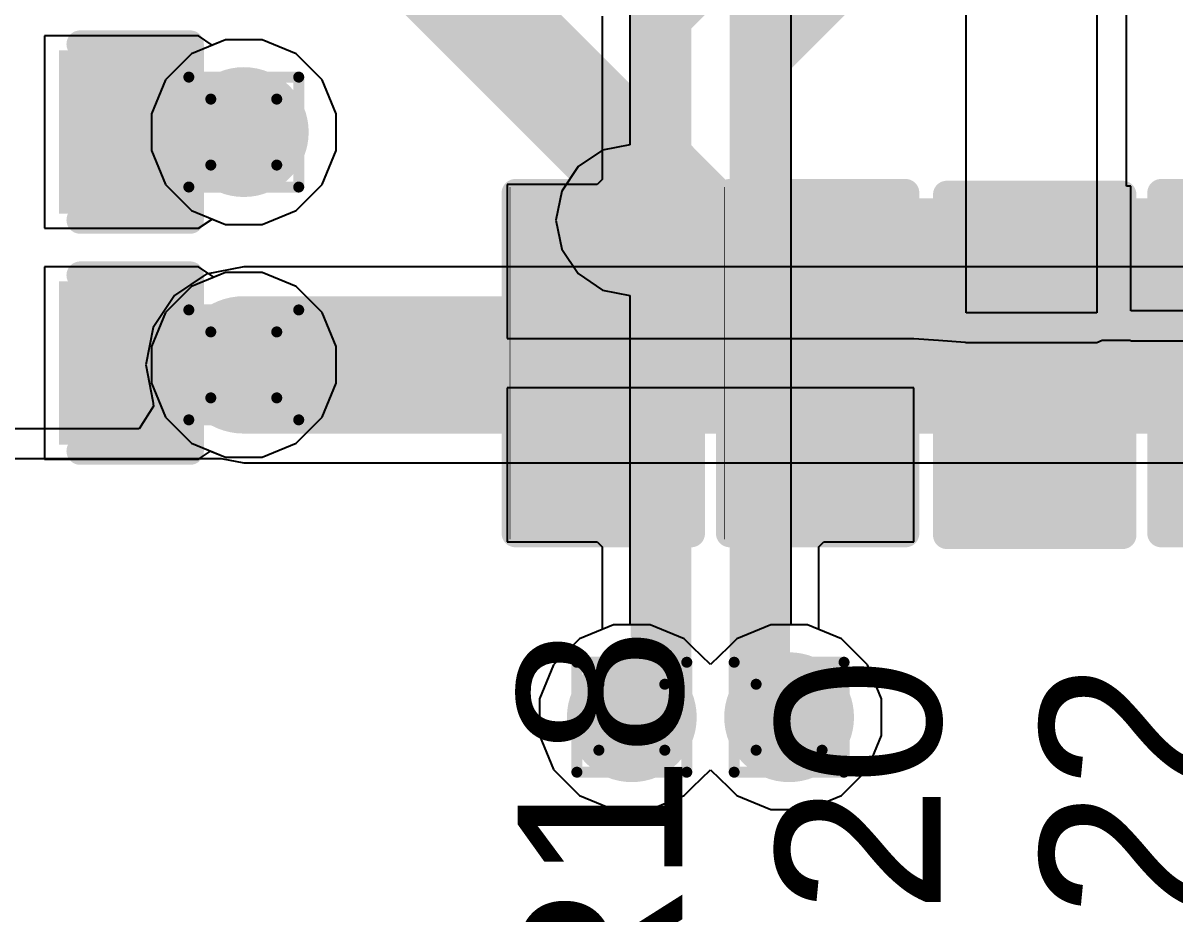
# Model space of a CAD drawing. Header units: inches. Extents: x -22 to 5433, y -13 to 5447.
# Drawn here: x 23.32 to 28.64, y 6.07 to 10.19 of the extents above; entities that cross this region are included whole.
import ezdxf

# ---------------------------------------------------------------- set-up
doc = ezdxf.new("R2010")
doc.units = ezdxf.units.IN
for name, color, linetype in [('Bottom Layer', 5, 'Continuous'), ('Drill Drawing', 1, 'Continuous'), ('Ground', 16, 'Continuous'), ('Power', 76, 'Continuous'), ('Top Layer', 1, 'Continuous'), ('Top Overlay', 2, 'Continuous'), ('Top Paste', 8, 'Continuous'), ('Top Solder', 216, 'Continuous'), ('Via Holes', 16, 'Continuous')]:
    doc.layers.add(name, color=color, linetype=linetype)
doc.styles.add('Arial', font='', dxfattribs={"height": 0.2})
doc.styles.get('Arial').set_extended_font_data('Arial')

msp = doc.modelspace()

# ---------------------------------------------------------------- hatches: boundary and pattern name
at = {"layer": 'Bottom Layer'}
h = msp.add_hatch(color=5, dxfattribs=at)
edge = h.paths.add_edge_path()
edge.add_arc((24.3401, 9.6838), 0.3, 0, 360)
h = msp.add_hatch(color=5, dxfattribs=at)
edge = h.paths.add_edge_path()
edge.add_arc((24.3401, 8.608), 0.3, 0, 360)
h = msp.add_hatch(color=5, dxfattribs=at)
edge = h.paths.add_edge_path()
edge.add_arc((26.1337, 6.9799), 0.3, 0, 360)
h = msp.add_hatch(color=5, dxfattribs=at)
edge = h.paths.add_edge_path()
edge.add_arc((26.8607, 6.9799), 0.3, 0, 360)
at = {"layer": 'Ground'}
h = msp.add_hatch(color=16, dxfattribs=at)
edge = h.paths.add_edge_path()
edge.add_arc((24.3401, 9.6838), 0.3, 0, 360)
h = msp.add_hatch(color=16, dxfattribs=at)
edge = h.paths.add_edge_path()
edge.add_arc((24.3401, 8.608), 0.3, 0, 360)
h = msp.add_hatch(color=16, dxfattribs=at)
edge = h.paths.add_edge_path()
edge.add_arc((26.1337, 6.9799), 0.3, 0, 360)
h = msp.add_hatch(color=16, dxfattribs=at)
edge = h.paths.add_edge_path()
edge.add_arc((26.8607, 6.9799), 0.3, 0, 360)
at = {"layer": 'Power'}
h = msp.add_hatch(color=76, dxfattribs=at)
edge = h.paths.add_edge_path()
edge.add_arc((24.3401, 9.6838), 0.3, 0, 360)
h = msp.add_hatch(color=76, dxfattribs=at)
edge = h.paths.add_edge_path()
edge.add_arc((24.3401, 8.608), 0.3, 0, 360)
h = msp.add_hatch(color=76, dxfattribs=at)
edge = h.paths.add_edge_path()
edge.add_arc((26.1337, 6.9799), 0.3, 0, 360)
h = msp.add_hatch(color=76, dxfattribs=at)
edge = h.paths.add_edge_path()
edge.add_arc((26.8607, 6.9799), 0.3, 0, 360)
at = {"layer": 'Top Layer'}
for points in [[(23.5459, 9.3663), (23.5459, 10.0013), (24.0031, 10.0013), (24.0031, 9.3663)], [(25.6844, 9.3146), (26.3194, 9.3146), (26.3194, 8.8574), (25.6844, 8.8574)], [(26.675, 9.3146), (27.31, 9.3146), (27.31, 8.8574), (26.675, 8.8574)], [(27.6784, 9.3065), (28.3134, 9.3065), (28.3134, 8.8493), (27.6784, 8.8493)], [(23.5459, 8.2986), (23.5459, 8.9336), (24.0031, 8.9336), (24.0031, 8.2986)], [(25.6844, 8.3748), (26.3194, 8.3748), (26.3194, 7.9176), (25.6844, 7.9176)], [(26.675, 8.3748), (27.31, 8.3748), (27.31, 7.9176), (26.675, 7.9176)], [(27.6784, 8.3667), (28.3134, 8.3667), (28.3134, 7.9095), (27.6784, 7.9095)]]:
    msp.add_hatch(color=1, dxfattribs=at).paths.add_polyline_path(points)
h = msp.add_hatch(color=1, dxfattribs=at)
edge = h.paths.add_edge_path()
edge.add_arc((24.3401, 9.6838), 0.3, 0, 360)
h = msp.add_hatch(color=1, dxfattribs=at)
edge = h.paths.add_edge_path()
edge.add_arc((24.3401, 8.608), 0.3, 0, 360)
h = msp.add_hatch(color=1, dxfattribs=at)
edge = h.paths.add_edge_path()
edge.add_arc((26.1337, 6.9799), 0.3, 0, 360)
h = msp.add_hatch(color=1, dxfattribs=at)
edge = h.paths.add_edge_path()
edge.add_arc((26.8607, 6.9799), 0.3, 0, 360)
at = {"layer": 'Top Paste'}
for points in [[(23.5459, 9.3663), (23.5459, 10.0013), (24.0031, 10.0013), (24.0031, 9.3663)], [(25.6844, 9.3146), (26.3194, 9.3146), (26.3194, 8.8574), (25.6844, 8.8574)], [(26.675, 9.3146), (27.31, 9.3146), (27.31, 8.8574), (26.675, 8.8574)], [(27.6784, 9.3065), (28.3134, 9.3065), (28.3134, 8.8493), (27.6784, 8.8493)], [(23.5459, 8.2986), (23.5459, 8.9336), (24.0031, 8.9336), (24.0031, 8.2986)], [(25.6844, 8.3748), (26.3194, 8.3748), (26.3194, 7.9176), (25.6844, 7.9176)], [(26.675, 8.3748), (27.31, 8.3748), (27.31, 7.9176), (26.675, 7.9176)], [(27.6784, 8.3667), (28.3134, 8.3667), (28.3134, 7.9095), (27.6784, 7.9095)]]:
    msp.add_hatch(color=8, dxfattribs=at).paths.add_polyline_path(points)
at = {"layer": 'Top Solder'}
for points in [[(23.4859, 9.3063), (23.4859, 10.0613), (24.0631, 10.0613), (24.0631, 9.3063)], [(28.6087, 9.3746), (29.3637, 9.3746), (29.3637, 8.7974), (28.6087, 8.7974)], [(25.6294, 9.3696), (26.3744, 9.3696), (26.3744, 8.8024), (25.6294, 8.8024)], [(26.62, 9.3696), (27.365, 9.3696), (27.365, 8.8024), (26.62, 8.8024)], [(27.6184, 9.3665), (28.3734, 9.3665), (28.3734, 8.7893), (27.6184, 8.7893)], [(23.4859, 8.2386), (23.4859, 8.9936), (24.0631, 8.9936), (24.0631, 8.2386)], [(25.6294, 8.4298), (26.3744, 8.4298), (26.3744, 7.8626), (25.6294, 7.8626)], [(26.62, 8.4298), (27.365, 8.4298), (27.365, 7.8626), (26.62, 7.8626)], [(27.6184, 8.4267), (28.3734, 8.4267), (28.3734, 7.8495), (27.6184, 7.8495)], [(28.6087, 8.4348), (29.3637, 8.4348), (29.3637, 7.8576), (28.6087, 7.8576)]]:
    msp.add_hatch(color=216, dxfattribs=at).paths.add_polyline_path(points)
at = {"layer": 'Via Holes'}
h = msp.add_hatch(color=7, dxfattribs=at)
edge = h.paths.add_edge_path()
edge.add_arc((24.3401, 9.6838), 0.15, 0, 360)
h = msp.add_hatch(color=7, dxfattribs=at)
edge = h.paths.add_edge_path()
edge.add_arc((24.3401, 8.608), 0.15, 0, 360)
h = msp.add_hatch(color=7, dxfattribs=at)
edge = h.paths.add_edge_path()
edge.add_arc((26.1337, 6.9799), 0.15, 0, 360)
h = msp.add_hatch(color=7, dxfattribs=at)
edge = h.paths.add_edge_path()
edge.add_arc((26.8607, 6.9799), 0.15, 0, 360)

# ---------------------------------------------------------------- linework, layer by layer
at = {"layer": 'Bottom Layer'}
for points in [[(24.866, 10.8061, 0.508, 0.508, 0), (26.548, 9.1241, 0.508, 0.508, 0)], [(26.548, 9.1241, 0.508, 0.508, 0), (29.493, 9.1241, 0.508, 0.508, 0)]]:
    msp.add_lwpolyline(points, format="xyseb", dxfattribs=at)
msp.add_lwpolyline([(26.421, 9.1241, 0.254, 0.254, 1), (26.675, 9.1241, 0.254, 0.254, 1)], format="xyseb", close=True, dxfattribs=at)
msp.add_lwpolyline([(26.421, 9.1241, 0.254, 0.254, 1), (26.675, 9.1241, 0.254, 0.254, 1)], format="xyseb", close=True, dxfattribs=at)
at = {"layer": 'Drill Drawing'}
for points in [[(24.0861, 9.9378, 0.0508, 0.0508, 0), (24.5941, 9.9378, 0.0508, 0.0508, 0)], [(24.0861, 9.4298, 0.0508, 0.0508, 0), (24.0861, 9.9378, 0.0508, 0.0508, 0)], [(24.5941, 9.4298, 0.0508, 0.0508, 0), (24.5941, 9.9378, 0.0508, 0.0508, 0)], [(24.1877, 9.8362, 0.0508, 0.0508, 0), (24.4925, 9.8362, 0.0508, 0.0508, 0)], [(24.1877, 9.5314, 0.0508, 0.0508, 0), (24.1877, 9.8362, 0.0508, 0.0508, 0)], [(24.4925, 9.5314, 0.0508, 0.0508, 0), (24.4925, 9.8362, 0.0508, 0.0508, 0)], [(24.1877, 9.5314, 0.0508, 0.0508, 0), (24.4925, 9.5314, 0.0508, 0.0508, 0)], [(24.0861, 9.4298, 0.0508, 0.0508, 0), (24.5941, 9.4298, 0.0508, 0.0508, 0)], [(24.0861, 8.862, 0.0508, 0.0508, 0), (24.5941, 8.862, 0.0508, 0.0508, 0)], [(24.0861, 8.354, 0.0508, 0.0508, 0), (24.0861, 8.862, 0.0508, 0.0508, 0)], [(24.5941, 8.354, 0.0508, 0.0508, 0), (24.5941, 8.862, 0.0508, 0.0508, 0)], [(24.1877, 8.7604, 0.0508, 0.0508, 0), (24.4925, 8.7604, 0.0508, 0.0508, 0)], [(24.1877, 8.4556, 0.0508, 0.0508, 0), (24.1877, 8.7604, 0.0508, 0.0508, 0)], [(24.4925, 8.4556, 0.0508, 0.0508, 0), (24.4925, 8.7604, 0.0508, 0.0508, 0)], [(24.1877, 8.4556, 0.0508, 0.0508, 0), (24.4925, 8.4556, 0.0508, 0.0508, 0)], [(24.0861, 8.354, 0.0508, 0.0508, 0), (24.5941, 8.354, 0.0508, 0.0508, 0)], [(25.8797, 7.2339, 0.0508, 0.0508, 0), (26.3877, 7.2339, 0.0508, 0.0508, 0)], [(25.8797, 6.7259, 0.0508, 0.0508, 0), (25.8797, 7.2339, 0.0508, 0.0508, 0)], [(26.3877, 6.7259, 0.0508, 0.0508, 0), (26.3877, 7.2339, 0.0508, 0.0508, 0)], [(26.6067, 7.2339, 0.0508, 0.0508, 0), (27.1147, 7.2339, 0.0508, 0.0508, 0)], [(26.6067, 6.7259, 0.0508, 0.0508, 0), (26.6067, 7.2339, 0.0508, 0.0508, 0)], [(27.1147, 6.7259, 0.0508, 0.0508, 0), (27.1147, 7.2339, 0.0508, 0.0508, 0)], [(25.9813, 7.1323, 0.0508, 0.0508, 0), (26.2861, 7.1323, 0.0508, 0.0508, 0)], [(25.9813, 6.8275, 0.0508, 0.0508, 0), (25.9813, 7.1323, 0.0508, 0.0508, 0)], [(26.2861, 6.8275, 0.0508, 0.0508, 0), (26.2861, 7.1323, 0.0508, 0.0508, 0)], [(26.7083, 7.1323, 0.0508, 0.0508, 0), (27.0131, 7.1323, 0.0508, 0.0508, 0)], [(26.7083, 6.8275, 0.0508, 0.0508, 0), (26.7083, 7.1323, 0.0508, 0.0508, 0)], [(27.0131, 6.8275, 0.0508, 0.0508, 0), (27.0131, 7.1323, 0.0508, 0.0508, 0)], [(25.9813, 6.8275, 0.0508, 0.0508, 0), (26.2861, 6.8275, 0.0508, 0.0508, 0)], [(26.7083, 6.8275, 0.0508, 0.0508, 0), (27.0131, 6.8275, 0.0508, 0.0508, 0)], [(25.8797, 6.7259, 0.0508, 0.0508, 0), (26.3877, 6.7259, 0.0508, 0.0508, 0)], [(26.6067, 6.7259, 0.0508, 0.0508, 0), (27.1147, 6.7259, 0.0508, 0.0508, 0)]]:
    msp.add_lwpolyline(points, format="xyseb", dxfattribs=at)
for points in [[(24.0734, 9.9378, 0.0254, 0.0254, 1), (24.0988, 9.9378, 0.0254, 0.0254, 1)], [(24.0734, 9.9378, 0.0254, 0.0254, 1), (24.0988, 9.9378, 0.0254, 0.0254, 1)], [(24.5814, 9.9378, 0.0254, 0.0254, 1), (24.6068, 9.9378, 0.0254, 0.0254, 1)], [(24.5814, 9.9378, 0.0254, 0.0254, 1), (24.6068, 9.9378, 0.0254, 0.0254, 1)], [(24.175, 9.8362, 0.0254, 0.0254, 1), (24.2004, 9.8362, 0.0254, 0.0254, 1)], [(24.175, 9.8362, 0.0254, 0.0254, 1), (24.2004, 9.8362, 0.0254, 0.0254, 1)], [(24.4798, 9.8362, 0.0254, 0.0254, 1), (24.5052, 9.8362, 0.0254, 0.0254, 1)], [(24.4798, 9.8362, 0.0254, 0.0254, 1), (24.5052, 9.8362, 0.0254, 0.0254, 1)], [(24.175, 9.5314, 0.0254, 0.0254, 1), (24.2004, 9.5314, 0.0254, 0.0254, 1)], [(24.175, 9.5314, 0.0254, 0.0254, 1), (24.2004, 9.5314, 0.0254, 0.0254, 1)], [(24.4798, 9.5314, 0.0254, 0.0254, 1), (24.5052, 9.5314, 0.0254, 0.0254, 1)], [(24.4798, 9.5314, 0.0254, 0.0254, 1), (24.5052, 9.5314, 0.0254, 0.0254, 1)], [(24.0734, 9.4298, 0.0254, 0.0254, 1), (24.0988, 9.4298, 0.0254, 0.0254, 1)], [(24.0734, 9.4298, 0.0254, 0.0254, 1), (24.0988, 9.4298, 0.0254, 0.0254, 1)], [(24.5814, 9.4298, 0.0254, 0.0254, 1), (24.6068, 9.4298, 0.0254, 0.0254, 1)], [(24.5814, 9.4298, 0.0254, 0.0254, 1), (24.6068, 9.4298, 0.0254, 0.0254, 1)], [(24.0734, 8.862, 0.0254, 0.0254, 1), (24.0988, 8.862, 0.0254, 0.0254, 1)], [(24.0734, 8.862, 0.0254, 0.0254, 1), (24.0988, 8.862, 0.0254, 0.0254, 1)], [(24.5814, 8.862, 0.0254, 0.0254, 1), (24.6068, 8.862, 0.0254, 0.0254, 1)], [(24.5814, 8.862, 0.0254, 0.0254, 1), (24.6068, 8.862, 0.0254, 0.0254, 1)], [(24.175, 8.7604, 0.0254, 0.0254, 1), (24.2004, 8.7604, 0.0254, 0.0254, 1)], [(24.175, 8.7604, 0.0254, 0.0254, 1), (24.2004, 8.7604, 0.0254, 0.0254, 1)], [(24.4798, 8.7604, 0.0254, 0.0254, 1), (24.5052, 8.7604, 0.0254, 0.0254, 1)], [(24.4798, 8.7604, 0.0254, 0.0254, 1), (24.5052, 8.7604, 0.0254, 0.0254, 1)], [(24.175, 8.4556, 0.0254, 0.0254, 1), (24.2004, 8.4556, 0.0254, 0.0254, 1)], [(24.175, 8.4556, 0.0254, 0.0254, 1), (24.2004, 8.4556, 0.0254, 0.0254, 1)], [(24.4798, 8.4556, 0.0254, 0.0254, 1), (24.5052, 8.4556, 0.0254, 0.0254, 1)], [(24.4798, 8.4556, 0.0254, 0.0254, 1), (24.5052, 8.4556, 0.0254, 0.0254, 1)], [(24.0734, 8.354, 0.0254, 0.0254, 1), (24.0988, 8.354, 0.0254, 0.0254, 1)], [(24.0734, 8.354, 0.0254, 0.0254, 1), (24.0988, 8.354, 0.0254, 0.0254, 1)], [(24.5814, 8.354, 0.0254, 0.0254, 1), (24.6068, 8.354, 0.0254, 0.0254, 1)], [(24.5814, 8.354, 0.0254, 0.0254, 1), (24.6068, 8.354, 0.0254, 0.0254, 1)], [(25.867, 7.2339, 0.0254, 0.0254, 1), (25.8924, 7.2339, 0.0254, 0.0254, 1)], [(25.867, 7.2339, 0.0254, 0.0254, 1), (25.8924, 7.2339, 0.0254, 0.0254, 1)], [(26.375, 7.2339, 0.0254, 0.0254, 1), (26.4004, 7.2339, 0.0254, 0.0254, 1)], [(26.375, 7.2339, 0.0254, 0.0254, 1), (26.4004, 7.2339, 0.0254, 0.0254, 1)], [(26.594, 7.2339, 0.0254, 0.0254, 1), (26.6194, 7.2339, 0.0254, 0.0254, 1)], [(26.594, 7.2339, 0.0254, 0.0254, 1), (26.6194, 7.2339, 0.0254, 0.0254, 1)], [(27.102, 7.2339, 0.0254, 0.0254, 1), (27.1274, 7.2339, 0.0254, 0.0254, 1)], [(27.102, 7.2339, 0.0254, 0.0254, 1), (27.1274, 7.2339, 0.0254, 0.0254, 1)], [(25.9686, 7.1323, 0.0254, 0.0254, 1), (25.994, 7.1323, 0.0254, 0.0254, 1)], [(25.9686, 7.1323, 0.0254, 0.0254, 1), (25.994, 7.1323, 0.0254, 0.0254, 1)], [(26.2734, 7.1323, 0.0254, 0.0254, 1), (26.2988, 7.1323, 0.0254, 0.0254, 1)], [(26.2734, 7.1323, 0.0254, 0.0254, 1), (26.2988, 7.1323, 0.0254, 0.0254, 1)], [(26.6956, 7.1323, 0.0254, 0.0254, 1), (26.721, 7.1323, 0.0254, 0.0254, 1)], [(26.6956, 7.1323, 0.0254, 0.0254, 1), (26.721, 7.1323, 0.0254, 0.0254, 1)], [(27.0004, 7.1323, 0.0254, 0.0254, 1), (27.0258, 7.1323, 0.0254, 0.0254, 1)], [(27.0004, 7.1323, 0.0254, 0.0254, 1), (27.0258, 7.1323, 0.0254, 0.0254, 1)], [(25.9686, 6.8275, 0.0254, 0.0254, 1), (25.994, 6.8275, 0.0254, 0.0254, 1)], [(25.9686, 6.8275, 0.0254, 0.0254, 1), (25.994, 6.8275, 0.0254, 0.0254, 1)], [(26.2734, 6.8275, 0.0254, 0.0254, 1), (26.2988, 6.8275, 0.0254, 0.0254, 1)], [(26.2734, 6.8275, 0.0254, 0.0254, 1), (26.2988, 6.8275, 0.0254, 0.0254, 1)], [(26.6956, 6.8275, 0.0254, 0.0254, 1), (26.721, 6.8275, 0.0254, 0.0254, 1)], [(26.6956, 6.8275, 0.0254, 0.0254, 1), (26.721, 6.8275, 0.0254, 0.0254, 1)], [(27.0004, 6.8275, 0.0254, 0.0254, 1), (27.0258, 6.8275, 0.0254, 0.0254, 1)], [(27.0004, 6.8275, 0.0254, 0.0254, 1), (27.0258, 6.8275, 0.0254, 0.0254, 1)], [(25.867, 6.7259, 0.0254, 0.0254, 1), (25.8924, 6.7259, 0.0254, 0.0254, 1)], [(25.867, 6.7259, 0.0254, 0.0254, 1), (25.8924, 6.7259, 0.0254, 0.0254, 1)], [(26.375, 6.7259, 0.0254, 0.0254, 1), (26.4004, 6.7259, 0.0254, 0.0254, 1)], [(26.375, 6.7259, 0.0254, 0.0254, 1), (26.4004, 6.7259, 0.0254, 0.0254, 1)], [(26.594, 6.7259, 0.0254, 0.0254, 1), (26.6194, 6.7259, 0.0254, 0.0254, 1)], [(26.594, 6.7259, 0.0254, 0.0254, 1), (26.6194, 6.7259, 0.0254, 0.0254, 1)], [(27.102, 6.7259, 0.0254, 0.0254, 1), (27.1274, 6.7259, 0.0254, 0.0254, 1)], [(27.102, 6.7259, 0.0254, 0.0254, 1), (27.1274, 6.7259, 0.0254, 0.0254, 1)]]:
    msp.add_lwpolyline(points, format="xyseb", close=True, dxfattribs=at)
at = {"layer": 'Ground'}
for p, q in [((26.8695, 7.4069), (26.8695, 10.5826)), ((26.1249, 10.36), (26.1249, 9.625)), ((24.2552, 10.1108), (24.0982, 10.0458)), ((24.425, 10.1108), (24.2552, 10.1108)), ((24.582, 10.0458), (24.425, 10.1108)), ((24.0982, 10.0458), (23.9781, 9.9256)), ((24.7021, 9.9256), (24.582, 10.0458)), ((23.9781, 9.9256), (23.9131, 9.7687)), ((24.7671, 9.7687), (24.7021, 9.9256)), ((23.9131, 9.7687), (23.9131, 9.5988)), ((24.7671, 9.5988), (24.7671, 9.7687)), ((23.9131, 9.5988), (23.9781, 9.4419)), ((24.7021, 9.4419), (24.7671, 9.5988)), ((25.9988, 9.5999), (25.8854, 9.5242)), ((26.1249, 9.625), (25.9988, 9.5999)), ((25.8854, 9.5242), (25.8096, 9.4107)), ((23.9781, 9.4419), (24.0982, 9.3218)), ((24.582, 9.3218), (24.7021, 9.4419)), ((25.8096, 9.4107), (25.783, 9.2769)), ((24.0982, 9.3218), (24.2552, 9.2568)), ((24.425, 9.2568), (24.582, 9.3218)), ((25.783, 9.2769), (25.8096, 9.1431)), ((24.2552, 9.2568), (24.425, 9.2568)), ((25.8096, 9.1431), (25.8854, 9.0297)), ((24.2552, 9.035), (24.0982, 8.97)), ((24.425, 9.035), (24.2552, 9.035)), ((24.582, 8.97), (24.425, 9.035)), ((25.8854, 9.0297), (25.9988, 8.9539)), ((24.0982, 8.97), (23.9781, 8.8498)), ((24.7021, 8.8498), (24.582, 8.97)), ((25.9988, 8.9539), (26.1249, 8.9288)), ((26.1249, 8.9288), (26.1249, 7.4069)), ((23.9781, 8.8498), (23.9131, 8.6929)), ((24.7671, 8.6929), (24.7021, 8.8498)), ((23.9131, 8.6929), (23.9131, 8.523)), ((24.7671, 8.523), (24.7671, 8.6929)), ((23.9131, 8.523), (23.9781, 8.3661)), ((24.7021, 8.3661), (24.7671, 8.523)), ((23.9781, 8.3661), (24.0982, 8.246)), ((24.582, 8.246), (24.7021, 8.3661)), ((24.0982, 8.246), (24.2552, 8.181)), ((24.425, 8.181), (24.582, 8.246)), ((24.2552, 8.181), (24.425, 8.181)), ((26.0488, 7.4069), (25.8918, 7.3419)), ((26.1249, 7.4069), (26.0488, 7.4069)), ((26.9456, 7.4069), (26.8695, 7.4069)), ((27.1026, 7.3419), (26.9456, 7.4069)), ((25.8918, 7.3419), (25.7717, 7.2218)), ((27.2227, 7.2218), (27.1026, 7.3419)), ((25.7717, 7.2218), (25.7067, 7.0648)), ((27.2877, 7.0648), (27.2227, 7.2218)), ((25.7067, 7.0648), (25.7067, 6.895)), ((27.2877, 6.895), (27.2877, 7.0648)), ((25.7067, 6.895), (25.7717, 6.738)), ((27.2227, 6.738), (27.2877, 6.895)), ((25.7717, 6.738), (25.8918, 6.6179)), ((26.4142, 6.6566), (26.4972, 6.7366)), ((26.4972, 6.7366), (26.5802, 6.6566)), ((27.1026, 6.6179), (27.2227, 6.738)), ((26.3756, 6.6179), (26.4142, 6.6566)), ((26.5802, 6.6566), (26.6188, 6.6179)), ((25.8918, 6.6179), (26.0488, 6.5529)), ((26.2186, 6.5529), (26.3756, 6.6179)), ((26.6188, 6.6179), (26.7758, 6.5529)), ((26.9456, 6.5529), (27.1026, 6.6179)), ((26.0488, 6.5529), (26.2186, 6.5529)), ((26.7758, 6.5529), (26.9456, 6.5529))]:
    msp.add_line(p, q, dxfattribs=at)
for points in [[(26.6623, 7.1783, 0.1524, 0.1524, 0), (26.6623, 10.5826, 0.1524, 0.1524, 0)], [(26.3321, 9.9246, 0.1524, 0.1524, 0), (26.3321, 10.4458, 0.1524, 0.1524, 0)], [(26.3321, 9.569, 0.1524, 0.1524, 0), (26.3321, 9.9246, 0.1524, 0.1524, 0)], [(26.3321, 9.569, 0.1524, 0.1524, -0.414214), (26.1797, 9.4166, 0.1524, 0.1524, 0)], [(26.1326, 9.1372, 0.1524, 0.1524, -1), (26.1326, 9.4166, 0.1524, 0.1524, 0)], [(26.1326, 9.4166, 0.1524, 0.1524, 0), (26.1797, 9.4166, 0.1524, 0.1524, 0)], [(26.1326, 9.1372, 0.1524, 0.1524, 0), (26.1797, 9.1372, 0.1524, 0.1524, 0)], [(26.1797, 9.1372, 0.1524, 0.1524, -0.414214), (26.3321, 8.9848, 0.1524, 0.1524, 0)], [(26.3321, 7.1783, 0.1524, 0.1524, 0), (26.3321, 8.9848, 0.1524, 0.1524, 0)], [(26.2011, 7.0473, 0.1524, 0.1524, 0), (26.3321, 7.1783, 0.1524, 0.1524, 0)], [(26.6623, 7.1783, 0.1524, 0.1524, 0), (26.8607, 6.9799, 0.1524, 0.1524, 0)], [(26.1337, 6.9799, 0.1524, 0.1524, 0), (26.2011, 7.0473, 0.1524, 0.1524, 0)]]:
    msp.add_lwpolyline(points, format="xyseb", dxfattribs=at)
for points in [[(26.294, 9.9246, 0.0762, 0.0762, 1), (26.3702, 9.9246, 0.0762, 0.0762, 1)], [(26.294, 9.9246, 0.0762, 0.0762, 1), (26.3702, 9.9246, 0.0762, 0.0762, 1)], [(26.294, 9.569, 0.0762, 0.0762, 1), (26.3702, 9.569, 0.0762, 0.0762, 1)], [(26.294, 9.569, 0.0762, 0.0762, 1), (26.3702, 9.569, 0.0762, 0.0762, 1)], [(26.0945, 9.4166, 0.0762, 0.0762, 1), (26.1707, 9.4166, 0.0762, 0.0762, 1)], [(26.0945, 9.4166, 0.0762, 0.0762, 1), (26.1707, 9.4166, 0.0762, 0.0762, 1)], [(26.1416, 9.4166, 0.0762, 0.0762, 1), (26.2178, 9.4166, 0.0762, 0.0762, 1)], [(26.1416, 9.4166, 0.0762, 0.0762, 1), (26.2178, 9.4166, 0.0762, 0.0762, 1)], [(26.0945, 9.1372, 0.0762, 0.0762, 1), (26.1707, 9.1372, 0.0762, 0.0762, 1)], [(26.0945, 9.1372, 0.0762, 0.0762, 1), (26.1707, 9.1372, 0.0762, 0.0762, 1)], [(26.1416, 9.1372, 0.0762, 0.0762, 1), (26.2178, 9.1372, 0.0762, 0.0762, 1)], [(26.1416, 9.1372, 0.0762, 0.0762, 1), (26.2178, 9.1372, 0.0762, 0.0762, 1)], [(26.294, 8.9848, 0.0762, 0.0762, 1), (26.3702, 8.9848, 0.0762, 0.0762, 1)], [(26.294, 8.9848, 0.0762, 0.0762, 1), (26.3702, 8.9848, 0.0762, 0.0762, 1)], [(26.294, 7.1783, 0.0762, 0.0762, 1), (26.3702, 7.1783, 0.0762, 0.0762, 1)], [(26.294, 7.1783, 0.0762, 0.0762, 1), (26.3702, 7.1783, 0.0762, 0.0762, 1)], [(26.6242, 7.1783, 0.0762, 0.0762, 1), (26.7004, 7.1783, 0.0762, 0.0762, 1)], [(26.6242, 7.1783, 0.0762, 0.0762, 1), (26.7004, 7.1783, 0.0762, 0.0762, 1)], [(26.163, 7.0473, 0.0762, 0.0762, 1), (26.2392, 7.0473, 0.0762, 0.0762, 1)], [(26.163, 7.0473, 0.0762, 0.0762, 1), (26.2392, 7.0473, 0.0762, 0.0762, 1)], [(26.0956, 6.9799, 0.0762, 0.0762, 1), (26.1718, 6.9799, 0.0762, 0.0762, 1)], [(26.8226, 6.9799, 0.0762, 0.0762, 1), (26.8988, 6.9799, 0.0762, 0.0762, 1)]]:
    msp.add_lwpolyline(points, format="xyseb", close=True, dxfattribs=at)
at = {"layer": 'Power'}
for p, q in [((24.3401, 9.0612), (24.1667, 9.0267)), ((28.8158, 9.0612), (24.3401, 9.0612)), ((24.1667, 9.0267), (24.0196, 8.9284)), ((24.0196, 8.9284), (23.9214, 8.7814)), ((23.9214, 8.7814), (23.8869, 8.608)), ((23.8869, 8.608), (23.9203, 8.4399)), ((23.9223, 8.4174), (23.856, 8.3129)), ((23.9203, 8.4399), (23.9223, 8.4174)), ((23.856, 8.3129), (15.4481, 8.3129)), ((15.3106, 8.1754), (24.2361, 8.1754)), ((24.2361, 8.1754), (24.3401, 8.1548)), ((24.3401, 8.1548), (29.0035, 8.1548)), ((26.0488, 7.4069), (25.8918, 7.3419)), ((26.2186, 7.4069), (26.0488, 7.4069)), ((26.3756, 7.3419), (26.2186, 7.4069)), ((26.7758, 7.4069), (26.6188, 7.3419)), ((26.9456, 7.4069), (26.7758, 7.4069)), ((27.1026, 7.3419), (26.9456, 7.4069)), ((25.8918, 7.3419), (25.7717, 7.2218)), ((26.4142, 7.3032), (26.3756, 7.3419)), ((26.4972, 7.2232), (26.4142, 7.3032)), ((26.5802, 7.3032), (26.4972, 7.2232)), ((26.6188, 7.3419), (26.5802, 7.3032)), ((27.2227, 7.2218), (27.1026, 7.3419)), ((25.7717, 7.2218), (25.7067, 7.0648)), ((27.2877, 7.0648), (27.2227, 7.2218)), ((25.7067, 7.0648), (25.7067, 6.895)), ((27.2877, 6.895), (27.2877, 7.0648)), ((25.7067, 6.895), (25.7717, 6.738)), ((27.2227, 6.738), (27.2877, 6.895)), ((25.7717, 6.738), (25.8918, 6.6179)), ((26.4142, 6.6566), (26.4972, 6.7366)), ((26.4972, 6.7366), (26.5802, 6.6566)), ((27.1026, 6.6179), (27.2227, 6.738)), ((26.3756, 6.6179), (26.4142, 6.6566)), ((26.5802, 6.6566), (26.6188, 6.6179)), ((25.8918, 6.6179), (26.0488, 6.5529)), ((26.2186, 6.5529), (26.3756, 6.6179)), ((26.6188, 6.6179), (26.7758, 6.5529)), ((26.9456, 6.5529), (27.1026, 6.6179)), ((26.0488, 6.5529), (26.2186, 6.5529)), ((26.7758, 6.5529), (26.9456, 6.5529))]:
    msp.add_line(p, q, dxfattribs=at)
msp.add_lwpolyline([(24.3401, 8.608, 0.635, 0.635, 0), (29.0035, 8.608, 0.635, 0.635, 0)], format="xyseb", dxfattribs=at)
msp.add_lwpolyline([(24.1813, 8.608, 0.3175, 0.3175, 1), (24.4988, 8.608, 0.3175, 0.3175, 1)], format="xyseb", close=True, dxfattribs=at)
at = {"layer": 'Top Layer'}
for p, q in [((28.283, 11.2833), (28.283, 8.8493)), ((28.4205, 9.4335), (28.4205, 11.2833)), ((27.6784, 8.8493), (27.6784, 11.1486)), ((25.9967, 10.2194), (25.9967, 9.4653)), ((24.1301, 10.1283), (23.4189, 10.1283)), ((23.4189, 10.1283), (23.4189, 9.2393)), ((24.1941, 10.0855), (24.1301, 10.1283)), ((24.1301, 10.1283), (24.1301, 10.1283)), ((24.2552, 10.1108), (24.1941, 10.0855)), ((24.425, 10.1108), (24.2552, 10.1108)), ((24.582, 10.0458), (24.425, 10.1108)), ((24.7021, 9.9256), (24.582, 10.0458)), ((24.7671, 9.7687), (24.7021, 9.9256)), ((24.7671, 9.5988), (24.7671, 9.7687)), ((24.7021, 9.4419), (24.7671, 9.5988)), ((24.582, 9.3218), (24.7021, 9.4419)), ((25.9729, 9.4416), (25.5574, 9.4416)), ((25.5574, 9.4416), (25.5574, 8.7304)), ((25.9967, 9.4653), (25.9729, 9.4416)), ((28.4404, 9.4335), (28.4205, 9.4335)), ((28.4404, 8.8574), (28.4404, 9.4335)), ((24.425, 9.2568), (24.582, 9.3218)), ((24.1301, 9.2393), (24.1941, 9.282)), ((24.1941, 9.282), (24.2552, 9.2568)), ((23.4189, 9.2393), (24.1301, 9.2393)), ((24.1301, 9.2393), (24.1301, 9.2393)), ((24.2552, 9.2568), (24.425, 9.2568)), ((24.1301, 9.0606), (23.4189, 9.0606)), ((23.4189, 9.0606), (23.4189, 8.1716)), ((24.2016, 9.0128), (24.1301, 9.0606)), ((24.1301, 9.0606), (24.1301, 9.0606)), ((24.2552, 9.035), (24.2016, 9.0128)), ((24.425, 9.035), (24.2552, 9.035)), ((24.582, 8.97), (24.425, 9.035)), ((24.7021, 8.8498), (24.582, 8.97)), ((24.7671, 8.6929), (24.7021, 8.8498)), ((28.283, 8.8493), (27.6784, 8.8493)), ((29.883, 8.8574), (28.4404, 8.8574)), ((24.7671, 8.523), (24.7671, 8.6929)), ((25.5574, 8.7304), (26.4464, 8.7304)), ((26.4464, 8.7304), (26.4464, 8.7304)), ((26.4464, 8.7304), (26.548, 8.7304)), ((26.548, 8.7304), (26.548, 8.7304)), ((26.548, 8.7304), (27.437, 8.7304)), ((27.437, 8.7304), (27.437, 8.7304)), ((27.437, 8.7304), (27.5514, 8.7223)), ((27.5514, 8.7223), (27.6747, 8.7133)), ((27.6747, 8.7133), (27.6784, 8.7118)), ((27.6784, 8.7118), (28.283, 8.7118)), ((28.283, 8.7118), (28.3083, 8.7223)), ((28.3083, 8.7223), (28.4348, 8.7223)), ((28.4348, 8.7223), (28.4404, 8.7199)), ((28.4404, 8.7199), (29.3529, 8.7199)), ((24.7021, 8.3661), (24.7671, 8.523)), ((26.4247, 8.5018), (25.5574, 8.5018)), ((25.5574, 8.5018), (25.5574, 7.7906)), ((26.4464, 8.5018), (26.4247, 8.5018)), ((26.548, 8.5018), (26.4464, 8.5018)), ((26.4464, 8.5018), (26.4464, 8.5018)), ((26.5697, 8.5018), (26.548, 8.5018)), ((26.548, 8.5018), (26.548, 8.5018)), ((27.437, 8.5018), (26.5697, 8.5018)), ((27.437, 7.7906), (27.437, 8.5018)), ((24.582, 8.246), (24.7021, 8.3661)), ((24.1301, 8.1716), (24.1866, 8.2094)), ((24.1866, 8.2094), (24.2552, 8.181)), ((24.425, 8.181), (24.582, 8.246)), ((23.4189, 8.1716), (24.1301, 8.1716)), ((24.1301, 8.1716), (24.1301, 8.1716)), ((24.2552, 8.181), (24.425, 8.181)), ((25.5574, 7.7906), (25.9729, 7.7906)), ((25.9729, 7.7906), (25.9967, 7.7669)), ((26.9977, 7.7669), (27.0215, 7.7906)), ((27.0215, 7.7906), (27.437, 7.7906)), ((25.9967, 7.7669), (25.9967, 7.3853)), ((26.9977, 7.3853), (26.9977, 7.7669)), ((25.9967, 7.3853), (25.8918, 7.3419)), ((27.1026, 7.3419), (26.9977, 7.3853)), ((25.8918, 7.3419), (25.7717, 7.2218)), ((27.2227, 7.2218), (27.1026, 7.3419)), ((25.7717, 7.2218), (25.7067, 7.0648)), ((27.2877, 7.0648), (27.2227, 7.2218)), ((25.7067, 7.0648), (25.7067, 6.895)), ((27.2877, 6.895), (27.2877, 7.0648)), ((25.7067, 6.895), (25.7717, 6.738)), ((27.2227, 6.738), (27.2877, 6.895)), ((25.7717, 6.738), (25.8918, 6.6179)), ((26.4142, 6.6566), (26.4972, 6.7366)), ((26.4972, 6.7366), (26.5802, 6.6566)), ((27.1026, 6.6179), (27.2227, 6.738)), ((26.3756, 6.6179), (26.4142, 6.6566)), ((26.5802, 6.6566), (26.6188, 6.6179)), ((25.8918, 6.6179), (26.0488, 6.5529)), ((26.2186, 6.5529), (26.3756, 6.6179)), ((26.6188, 6.6179), (26.7758, 6.5529)), ((26.9456, 6.5529), (27.1026, 6.6179)), ((26.0488, 6.5529), (26.2186, 6.5529)), ((26.7758, 6.5529), (26.9456, 6.5529))]:
    msp.add_line(p, q, dxfattribs=at)
for points in [[(26.2686, 10.2194, 0.2794, 0.2794, 0), (26.8544, 10.8052, 0.2794, 0.2794, 0)], [(26.7258, 10.03, 0.2794, 0.2794, 0), (27.3116, 10.6158, 0.2794, 0.2794, 0)], [(26.2686, 9.3527, 0.2794, 0.2794, 0), (26.2686, 10.2194, 0.2794, 0.2794, 0)], [(26.7258, 9.3527, 0.2794, 0.2794, 0), (26.7258, 10.03, 0.2794, 0.2794, 0)], [(23.7745, 9.6838, 0.2032, 0.2032, 0), (24.332, 9.6838, 0.2032, 0.2032, 0)], [(26.0019, 9.086, 0.2794, 0.2794, 0), (26.2686, 9.3527, 0.2794, 0.2794, 0)], [(26.7258, 9.3527, 0.2794, 0.2794, 0), (26.9925, 9.086, 0.2794, 0.2794, 0)], [(23.7745, 8.6161, 0.2032, 0.2032, 0), (24.332, 8.6161, 0.2032, 0.2032, 0)], [(24.332, 8.6161, 0.127, 0.127, 0), (24.3401, 8.608, 0.127, 0.127, 0)], [(26.0019, 8.1462, 0.2794, 0.2794, 0), (26.2686, 7.8795, 0.2794, 0.2794, 0)], [(26.7258, 7.8795, 0.2794, 0.2794, 0), (26.9925, 8.1462, 0.2794, 0.2794, 0)], [(26.2686, 7.1148, 0.2794, 0.2794, 0), (26.2686, 7.8795, 0.2794, 0.2794, 0)], [(26.7258, 7.1148, 0.2794, 0.2794, 0), (26.7258, 7.8795, 0.2794, 0.2794, 0)], [(26.1337, 6.9799, 0.2794, 0.2794, 0), (26.2686, 7.1148, 0.2794, 0.2794, 0)], [(26.7258, 7.1148, 0.2794, 0.2794, 0), (26.8607, 6.9799, 0.2794, 0.2794, 0)]]:
    msp.add_lwpolyline(points, format="xyseb", dxfattribs=at)
for points in [[(26.1988, 10.2194, 0.1397, 0.1397, 1), (26.3385, 10.2194, 0.1397, 0.1397, 1)], [(26.1988, 10.2194, 0.1397, 0.1397, 1), (26.3385, 10.2194, 0.1397, 0.1397, 1)], [(26.656, 10.03, 0.1397, 0.1397, 1), (26.7957, 10.03, 0.1397, 0.1397, 1)], [(26.656, 10.03, 0.1397, 0.1397, 1), (26.7957, 10.03, 0.1397, 0.1397, 1)], [(23.7237, 9.6838, 0.1016, 0.1016, 1), (23.8253, 9.6838, 0.1016, 0.1016, 1)], [(24.2812, 9.6838, 0.1016, 0.1016, 1), (24.3828, 9.6838, 0.1016, 0.1016, 1)], [(26.1988, 9.3527, 0.1397, 0.1397, 1), (26.3385, 9.3527, 0.1397, 0.1397, 1)], [(26.1988, 9.3527, 0.1397, 0.1397, 1), (26.3385, 9.3527, 0.1397, 0.1397, 1)], [(26.656, 9.3527, 0.1397, 0.1397, 1), (26.7957, 9.3527, 0.1397, 0.1397, 1)], [(26.656, 9.3527, 0.1397, 0.1397, 1), (26.7957, 9.3527, 0.1397, 0.1397, 1)], [(25.9321, 9.086, 0.1397, 0.1397, 1), (26.0718, 9.086, 0.1397, 0.1397, 1)], [(26.9227, 9.086, 0.1397, 0.1397, 1), (27.0624, 9.086, 0.1397, 0.1397, 1)], [(23.7237, 8.6161, 0.1016, 0.1016, 1), (23.8253, 8.6161, 0.1016, 0.1016, 1)], [(24.2812, 8.6161, 0.1016, 0.1016, 1), (24.3828, 8.6161, 0.1016, 0.1016, 1)], [(24.3002, 8.6161, 0.0635, 0.0635, 1), (24.3637, 8.6161, 0.0635, 0.0635, 1)], [(24.3083, 8.608, 0.0635, 0.0635, 1), (24.3718, 8.608, 0.0635, 0.0635, 1)], [(25.9321, 8.1462, 0.1397, 0.1397, 1), (26.0718, 8.1462, 0.1397, 0.1397, 1)], [(26.9227, 8.1462, 0.1397, 0.1397, 1), (27.0624, 8.1462, 0.1397, 0.1397, 1)], [(26.1988, 7.8795, 0.1397, 0.1397, 1), (26.3385, 7.8795, 0.1397, 0.1397, 1)], [(26.1988, 7.8795, 0.1397, 0.1397, 1), (26.3385, 7.8795, 0.1397, 0.1397, 1)], [(26.656, 7.8795, 0.1397, 0.1397, 1), (26.7957, 7.8795, 0.1397, 0.1397, 1)], [(26.656, 7.8795, 0.1397, 0.1397, 1), (26.7957, 7.8795, 0.1397, 0.1397, 1)], [(26.1988, 7.1148, 0.1397, 0.1397, 1), (26.3385, 7.1148, 0.1397, 0.1397, 1)], [(26.1988, 7.1148, 0.1397, 0.1397, 1), (26.3385, 7.1148, 0.1397, 0.1397, 1)], [(26.656, 7.1148, 0.1397, 0.1397, 1), (26.7957, 7.1148, 0.1397, 0.1397, 1)], [(26.656, 7.1148, 0.1397, 0.1397, 1), (26.7957, 7.1148, 0.1397, 0.1397, 1)], [(26.0639, 6.9799, 0.1397, 0.1397, 1), (26.2036, 6.9799, 0.1397, 0.1397, 1)], [(26.7909, 6.9799, 0.1397, 0.1397, 1), (26.9306, 6.9799, 0.1397, 0.1397, 1)]]:
    msp.add_lwpolyline(points, format="xyseb", close=True, dxfattribs=at)
at = {"layer": 'Top Overlay'}
for points in [[(23.584, 10.0902, 0.127, 0.127, 0), (24.092, 10.0902, 0.127, 0.127, 0)], [(24.092, 9.2774, 0.127, 0.127, 0), (24.092, 10.0902, 0.127, 0.127, 0)], [(25.5955, 7.8287, 0.127, 0.127, 0), (25.5955, 9.4035, 0.127, 0.127, 0)], [(25.5955, 9.4035, 0.127, 0.127, 0), (26.4083, 9.4035, 0.127, 0.127, 0)], [(25.5701, 7.8033, 0.00323, 0.00323, 0), (25.5701, 9.4289, 0.00323, 0.00323, 0)], [(26.4083, 7.8287, 0.127, 0.127, 0), (26.4083, 9.4035, 0.127, 0.127, 0)], [(26.5861, 7.8287, 0.127, 0.127, 0), (26.5861, 9.4035, 0.127, 0.127, 0)], [(26.5861, 9.4035, 0.127, 0.127, 0), (27.3989, 9.4035, 0.127, 0.127, 0)], [(26.5607, 7.8033, 0.00323, 0.00323, 0), (26.5607, 9.4289, 0.00323, 0.00323, 0)], [(27.3989, 7.8287, 0.127, 0.127, 0), (27.3989, 9.4035, 0.127, 0.127, 0)], [(27.5895, 9.3954, 0.127, 0.127, 0), (28.4023, 9.3954, 0.127, 0.127, 0)], [(27.5895, 8.8874, 0.127, 0.127, 0), (27.5895, 9.3954, 0.127, 0.127, 0)], [(28.4023, 8.8874, 0.127, 0.127, 0), (28.4023, 9.3954, 0.127, 0.127, 0)], [(28.5798, 8.8955, 0.127, 0.127, 0), (28.5798, 9.4035, 0.127, 0.127, 0)], [(28.5798, 9.4035, 0.127, 0.127, 0), (29.3926, 9.4035, 0.127, 0.127, 0)], [(23.584, 9.2774, 0.127, 0.127, 0), (24.092, 9.2774, 0.127, 0.127, 0)], [(23.584, 9.0225, 0.127, 0.127, 0), (24.092, 9.0225, 0.127, 0.127, 0)], [(24.092, 8.2097, 0.127, 0.127, 0), (24.092, 9.0225, 0.127, 0.127, 0)], [(27.5895, 7.8206, 0.127, 0.127, 0), (27.5895, 8.3286, 0.127, 0.127, 0)], [(28.4023, 7.8206, 0.127, 0.127, 0), (28.4023, 8.3286, 0.127, 0.127, 0)], [(28.5798, 7.8287, 0.127, 0.127, 0), (28.5798, 8.3367, 0.127, 0.127, 0)], [(23.584, 8.2097, 0.127, 0.127, 0), (24.092, 8.2097, 0.127, 0.127, 0)], [(25.5955, 7.8287, 0.127, 0.127, 0), (26.4083, 7.8287, 0.127, 0.127, 0)], [(26.5861, 7.8287, 0.127, 0.127, 0), (27.3989, 7.8287, 0.127, 0.127, 0)], [(27.5895, 7.8206, 0.127, 0.127, 0), (28.4023, 7.8206, 0.127, 0.127, 0)], [(28.5798, 7.8287, 0.127, 0.127, 0), (29.3926, 7.8287, 0.127, 0.127, 0)]]:
    msp.add_lwpolyline(points, format="xyseb", dxfattribs=at)
for points in [[(23.5523, 10.0902, 0.0635, 0.0635, 1), (23.6158, 10.0902, 0.0635, 0.0635, 1)], [(24.0603, 10.0902, 0.0635, 0.0635, 1), (24.1238, 10.0902, 0.0635, 0.0635, 1)], [(24.0603, 10.0902, 0.0635, 0.0635, 1), (24.1238, 10.0902, 0.0635, 0.0635, 1)], [(25.5638, 9.4035, 0.0635, 0.0635, 1), (25.6273, 9.4035, 0.0635, 0.0635, 1)], [(25.5638, 9.4035, 0.0635, 0.0635, 1), (25.6273, 9.4035, 0.0635, 0.0635, 1)], [(25.5693, 9.4289, 0.00161, 0.00161, 1), (25.5709, 9.4289, 0.00161, 0.00161, 1)], [(26.3766, 9.4035, 0.0635, 0.0635, 1), (26.4401, 9.4035, 0.0635, 0.0635, 1)], [(26.3766, 9.4035, 0.0635, 0.0635, 1), (26.4401, 9.4035, 0.0635, 0.0635, 1)], [(26.5544, 9.4035, 0.0635, 0.0635, 1), (26.6179, 9.4035, 0.0635, 0.0635, 1)], [(26.5544, 9.4035, 0.0635, 0.0635, 1), (26.6179, 9.4035, 0.0635, 0.0635, 1)], [(26.5599, 9.4289, 0.00161, 0.00161, 1), (26.5615, 9.4289, 0.00161, 0.00161, 1)], [(27.3672, 9.4035, 0.0635, 0.0635, 1), (27.4307, 9.4035, 0.0635, 0.0635, 1)], [(27.3672, 9.4035, 0.0635, 0.0635, 1), (27.4307, 9.4035, 0.0635, 0.0635, 1)], [(27.5578, 9.3954, 0.0635, 0.0635, 1), (27.6213, 9.3954, 0.0635, 0.0635, 1)], [(27.5578, 9.3954, 0.0635, 0.0635, 1), (27.6213, 9.3954, 0.0635, 0.0635, 1)], [(28.3706, 9.3954, 0.0635, 0.0635, 1), (28.4341, 9.3954, 0.0635, 0.0635, 1)], [(28.3706, 9.3954, 0.0635, 0.0635, 1), (28.4341, 9.3954, 0.0635, 0.0635, 1)], [(28.5481, 9.4035, 0.0635, 0.0635, 1), (28.6116, 9.4035, 0.0635, 0.0635, 1)], [(28.5481, 9.4035, 0.0635, 0.0635, 1), (28.6116, 9.4035, 0.0635, 0.0635, 1)], [(23.5523, 9.2774, 0.0635, 0.0635, 1), (23.6158, 9.2774, 0.0635, 0.0635, 1)], [(24.0603, 9.2774, 0.0635, 0.0635, 1), (24.1238, 9.2774, 0.0635, 0.0635, 1)], [(24.0603, 9.2774, 0.0635, 0.0635, 1), (24.1238, 9.2774, 0.0635, 0.0635, 1)], [(23.5523, 9.0225, 0.0635, 0.0635, 1), (23.6158, 9.0225, 0.0635, 0.0635, 1)], [(24.0603, 9.0225, 0.0635, 0.0635, 1), (24.1238, 9.0225, 0.0635, 0.0635, 1)], [(24.0603, 9.0225, 0.0635, 0.0635, 1), (24.1238, 9.0225, 0.0635, 0.0635, 1)], [(27.5578, 8.8874, 0.0635, 0.0635, 1), (27.6213, 8.8874, 0.0635, 0.0635, 1)], [(28.3706, 8.8874, 0.0635, 0.0635, 1), (28.4341, 8.8874, 0.0635, 0.0635, 1)], [(28.5481, 8.8955, 0.0635, 0.0635, 1), (28.6116, 8.8955, 0.0635, 0.0635, 1)], [(27.5578, 8.3286, 0.0635, 0.0635, 1), (27.6213, 8.3286, 0.0635, 0.0635, 1)], [(28.3706, 8.3286, 0.0635, 0.0635, 1), (28.4341, 8.3286, 0.0635, 0.0635, 1)], [(28.5481, 8.3367, 0.0635, 0.0635, 1), (28.6116, 8.3367, 0.0635, 0.0635, 1)], [(23.5523, 8.2097, 0.0635, 0.0635, 1), (23.6158, 8.2097, 0.0635, 0.0635, 1)], [(24.0603, 8.2097, 0.0635, 0.0635, 1), (24.1238, 8.2097, 0.0635, 0.0635, 1)], [(24.0603, 8.2097, 0.0635, 0.0635, 1), (24.1238, 8.2097, 0.0635, 0.0635, 1)], [(25.5638, 7.8287, 0.0635, 0.0635, 1), (25.6273, 7.8287, 0.0635, 0.0635, 1)], [(25.5638, 7.8287, 0.0635, 0.0635, 1), (25.6273, 7.8287, 0.0635, 0.0635, 1)], [(26.3766, 7.8287, 0.0635, 0.0635, 1), (26.4401, 7.8287, 0.0635, 0.0635, 1)], [(26.3766, 7.8287, 0.0635, 0.0635, 1), (26.4401, 7.8287, 0.0635, 0.0635, 1)], [(26.5544, 7.8287, 0.0635, 0.0635, 1), (26.6179, 7.8287, 0.0635, 0.0635, 1)], [(26.5544, 7.8287, 0.0635, 0.0635, 1), (26.6179, 7.8287, 0.0635, 0.0635, 1)], [(27.3672, 7.8287, 0.0635, 0.0635, 1), (27.4307, 7.8287, 0.0635, 0.0635, 1)], [(27.3672, 7.8287, 0.0635, 0.0635, 1), (27.4307, 7.8287, 0.0635, 0.0635, 1)], [(27.5578, 7.8206, 0.0635, 0.0635, 1), (27.6213, 7.8206, 0.0635, 0.0635, 1)], [(27.5578, 7.8206, 0.0635, 0.0635, 1), (27.6213, 7.8206, 0.0635, 0.0635, 1)], [(28.3706, 7.8206, 0.0635, 0.0635, 1), (28.4341, 7.8206, 0.0635, 0.0635, 1)], [(28.3706, 7.8206, 0.0635, 0.0635, 1), (28.4341, 7.8206, 0.0635, 0.0635, 1)], [(28.5481, 7.8287, 0.0635, 0.0635, 1), (28.6116, 7.8287, 0.0635, 0.0635, 1)], [(28.5481, 7.8287, 0.0635, 0.0635, 1), (28.6116, 7.8287, 0.0635, 0.0635, 1)], [(25.5693, 7.8033, 0.00161, 0.00161, 1), (25.5709, 7.8033, 0.00161, 0.00161, 1)], [(26.5599, 7.8033, 0.00161, 0.00161, 1), (26.5615, 7.8033, 0.00161, 0.00161, 1)]]:
    msp.add_lwpolyline(points, format="xyseb", close=True, dxfattribs=at)

# ---------------------------------------------------------------- texts
at = {"layer": 'Top Overlay', "style": 'Arial'}
for s, p in [('R18', (26.3674, 5.4412)), ('R20', (27.5612, 5.3036)), ('C22', (28.7832, 5.2828))]:
    msp.add_text(s, height=0.762, rotation=90, dxfattribs=at).set_placement(p)

doc.saveas('drawing.dxf')
